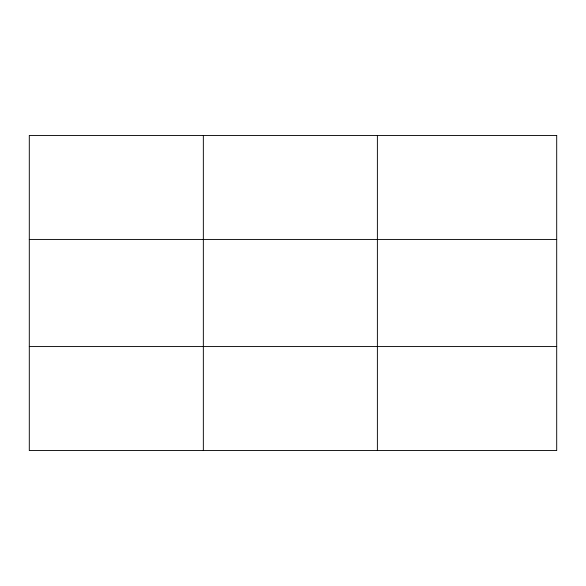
<?xml version="1.0" encoding="UTF-8"?>
<svg xmlns="http://www.w3.org/2000/svg" width="586" height="586" viewBox="0 0 586 586"><rect width="100%" height="100%" fill="white"/><g stroke="black" fill="none" stroke-linecap="round" stroke-linejoin="round"><path stroke-width="0.88" d="M203.342 135.439L203.342 450.561M377.384 135.439L377.384 450.561M29.3 239.432L556.7 239.432M29.3 346.568L556.7 346.568M556.7 135.439L556.7 450.561L29.3 450.561L29.3 135.439L556.7 135.439"/></g></svg>
